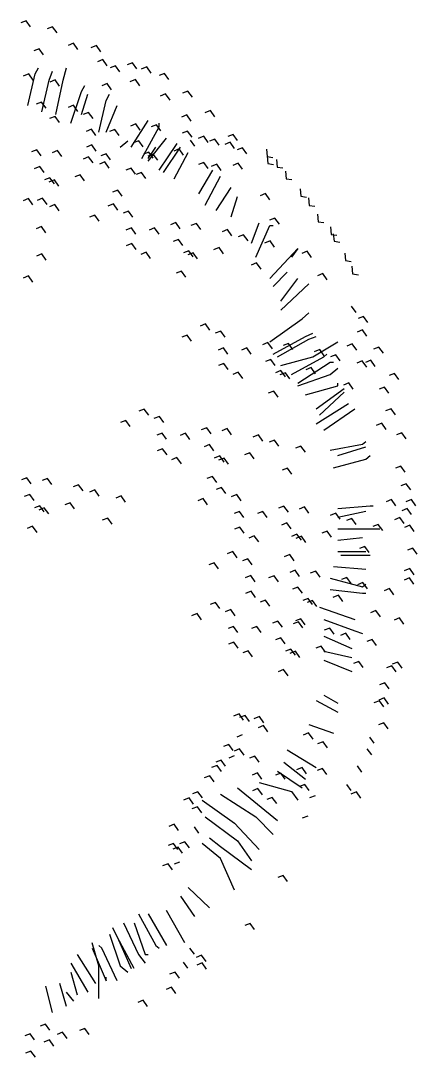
# Model space of a CAD drawing. Header units: millimetres. Extents: x 11966 to 133335, y 1756 to 88592.
# Drawn here: x 56442 to 58121, y 77409 to 81799 of the extents above; entities that cross this region are included whole.
import ezdxf

# ---------------------------------------------------------------- set-up
doc = ezdxf.new("R2010")
doc.units = ezdxf.units.MM

# ---------------------------------------------------------------- blocks, each defined once
blk = doc.blocks.new('A$C06EA5E69')
at = {"color": 64}
for p, q in [((2.9723, 4.4972), (2.9494, 4.4881)), ((2.9723, 4.4972), (2.9494, 4.4881)), ((2.991, 4.4712), (2.9723, 4.4972)), ((2.991, 4.4712), (2.9723, 4.4972)), ((3.0844, 4.4714), (3.0614, 4.4623)), ((3.0844, 4.4714), (3.0614, 4.4623)), ((3.103, 4.4455), (3.0844, 4.4714)), ((3.103, 4.4455), (3.0844, 4.4714)), ((3.0274, 4.3781), (3.0044, 4.369)), ((3.0274, 4.3781), (3.0044, 4.369)), ((3.046, 4.3522), (3.0274, 4.3781)), ((3.046, 4.3522), (3.0274, 4.3781)), ((2.983, 4.272), (2.96, 4.2628)), ((2.983, 4.272), (2.96, 4.2628)), ((3.0016, 4.246), (2.983, 4.272)), ((3.0016, 4.246), (2.983, 4.272)), ((2.9756, 2.5617), (2.9526, 2.5526)), ((2.9756, 2.5617), (2.9526, 2.5526)), ((2.9942, 2.5357), (2.9756, 2.5617)), ((2.9942, 2.5357), (2.9756, 2.5617)), ((3.0628, 2.5583), (3.0398, 2.5492)), ((3.0628, 2.5583), (3.0398, 2.5492)), ((3.0814, 2.5324), (3.0628, 2.5583)), ((3.0814, 2.5324), (3.0628, 2.5583)), ((3.1946, 2.5316), (3.1716, 2.5225)), ((3.1946, 2.5316), (3.1716, 2.5225)), ((3.2132, 2.5057), (3.1946, 2.5316)), ((3.2132, 2.5057), (3.1946, 2.5316)), ((3.2629, 2.5098), (3.2399, 2.5007)), ((3.2629, 2.5098), (3.2399, 2.5007)), ((3.2815, 2.4838), (3.2629, 2.5098)), ((3.2815, 2.4838), (3.2629, 2.5098)), ((2.9875, 2.4906), (2.9645, 2.4815)), ((2.9875, 2.4906), (2.9645, 2.4815)), ((3.0061, 2.4647), (2.9875, 2.4906)), ((3.0061, 2.4647), (2.9875, 2.4906)), ((3.3749, 2.4841), (3.3519, 2.475)), ((3.3749, 2.4841), (3.3519, 2.475)), ((3.3935, 2.4581), (3.3749, 2.4841)), ((3.3935, 2.4581), (3.3749, 2.4841)), ((3.0307, 2.4427), (3.0077, 2.4336)), ((3.0307, 2.4427), (3.0077, 2.4336)), ((3.0493, 2.4338), (3.0263, 2.4247)), ((3.0493, 2.4338), (3.0263, 2.4247)), ((3.0493, 2.4167), (3.0307, 2.4427)), ((3.0679, 2.4079), (3.0493, 2.4338)), ((3.1586, 2.4558), (3.1357, 2.4467)), ((3.1586, 2.4558), (3.1357, 2.4467)), ((3.1772, 2.4299), (3.1586, 2.4558)), ((3.1772, 2.4299), (3.1586, 2.4558)), ((3.3179, 2.3908), (3.2949, 2.3817)), ((3.3179, 2.3908), (3.2949, 2.3817)), ((3.3365, 2.3648), (3.3179, 2.3908)), ((3.3365, 2.3648), (3.3179, 2.3908)), ((2.9997, 2.3561), (2.9767, 2.347)), ((2.9997, 2.3561), (2.9767, 2.347)), ((3.0183, 2.3301), (2.9997, 2.3561)), ((3.0183, 2.3301), (2.9997, 2.3561)), ((3.4484, 0.7141), (3.5213, 0.5797)), ((3.4894, 0.7141), (3.5669, 0.5797)), ((3.3846, 0.6768), (3.4484, 0.5424)), ((3.4302, 0.6768), (3.4758, 0.5424)), ((3.3253, 0.6282), (3.3709, 0.4938)), ((3.3572, 0.617), (3.339, 0.6544)), ((3.3572, 0.617), (3.4165, 0.4826)), ((3.4302, 0.4826), (3.3572, 0.617)), ((3.2797, 0.4938), (3.2524, 0.5909)), ((3.2934, 0.5685), (3.2797, 0.5797)), ((3.5213, 0.5797), (3.535, 0.5685)), ((3.1885, 0.5424), (3.266, 0.4192)), ((3.2524, 0.5685), (3.3116, 0.4304)), ((3.3572, 0.4304), (3.2934, 0.5685)), ((3.4484, 0.5424), (3.4758, 0.505)), ((3.4758, 0.5424), (3.4894, 0.5424)), ((3.6847, 0.5427), (3.6661, 0.5686)), ((3.7154, 0.5389), (3.6924, 0.5298)), ((3.7154, 0.5389), (3.6924, 0.5298)), ((3.734, 0.513), (3.7154, 0.5389)), ((3.734, 0.513), (3.7154, 0.5389)), ((3.1612, 0.505), (3.2341, 0.3818)), ((3.2797, 0.3557), (3.2797, 0.4938)), ((3.3709, 0.4938), (3.4028, 0.4677)), ((3.6569, 0.4841), (3.6383, 0.5101)), ((3.6569, 0.4841), (3.6383, 0.5101)), ((3.7176, 0.5062), (3.6946, 0.4971)), ((3.7176, 0.5062), (3.6946, 0.4971)), ((3.7362, 0.4802), (3.7176, 0.5062)), ((3.7362, 0.4802), (3.7176, 0.5062)), ((3.1612, 0.4677), (3.1885, 0.3706)), ((3.3116, 0.4304), (3.3116, 0.4453)), ((3.603, 0.4677), (3.58, 0.4586)), ((3.603, 0.4677), (3.58, 0.4586)), ((3.6216, 0.4418), (3.603, 0.4677)), ((3.6216, 0.4418), (3.603, 0.4677)), ((3.0837, 0.296), (3.0563, 0.408)), ((3.143, 0.3221), (3.1156, 0.4192)), ((3.5876, 0.4033), (3.5646, 0.3941)), ((3.5876, 0.4033), (3.5646, 0.3941)), ((3.6062, 0.3773), (3.5876, 0.4033)), ((3.6062, 0.3773), (3.5876, 0.4033)), ((3.1749, 0.3445), (3.143, 0.3818)), ((3.4677, 0.3483), (3.4447, 0.3392)), ((3.4677, 0.3483), (3.4447, 0.3392)), ((3.4863, 0.3223), (3.4677, 0.3483)), ((3.4863, 0.3223), (3.4677, 0.3483)), ((3.0544, 0.2468), (3.0314, 0.2377)), ((3.0544, 0.2468), (3.0314, 0.2377)), ((3.073, 0.2208), (3.0544, 0.2468)), ((3.073, 0.2208), (3.0544, 0.2468)), ((3.2209, 0.229), (3.1979, 0.2199)), ((3.2209, 0.229), (3.1979, 0.2199)), ((3.2395, 0.203), (3.2209, 0.229)), ((3.2395, 0.203), (3.2209, 0.229)), ((2.9893, 0.2059), (2.9663, 0.1968)), ((2.9893, 0.2059), (2.9663, 0.1968)), ((3.0079, 0.18), (2.9893, 0.2059)), ((3.0708, 0.1799), (3.0478, 0.1708)), ((3.0708, 0.1799), (3.0478, 0.1708)), ((3.0894, 0.1539), (3.0708, 0.1799)), ((3.0894, 0.1539), (3.0708, 0.1799)), ((3.1268, 0.2124), (3.1038, 0.2033)), ((3.1454, 0.1865), (3.1268, 0.2124)), ((2.9925, 0.1326), (2.9696, 0.1235)), ((2.9925, 0.1326), (2.9696, 0.1235)), ((3.0112, 0.1066), (2.9925, 0.1326))]:
    blk.add_line(p, q, dxfattribs=at)
at = {"color": 68}
for p, q in [((3.1731, 4.4019), (3.1501, 4.3928)), ((3.1731, 4.4019), (3.1501, 4.3928)), ((3.1917, 4.3759), (3.1731, 4.4019)), ((3.1917, 4.3759), (3.1731, 4.4019)), ((3.2698, 4.3919), (3.2468, 4.3828)), ((3.2698, 4.3919), (3.2468, 4.3828)), ((3.2884, 4.3659), (3.2698, 4.3919)), ((3.2884, 4.3659), (3.2698, 4.3919)), ((3.2973, 4.3324), (3.2743, 4.3233)), ((3.2973, 4.3324), (3.2743, 4.3233)), ((3.3159, 4.3064), (3.2973, 4.3324)), ((3.3159, 4.3064), (3.2973, 4.3324)), ((3.3511, 4.3068), (3.3281, 4.2977)), ((3.3511, 4.3068), (3.3281, 4.2977)), ((3.3697, 4.2809), (3.3511, 4.3068)), ((3.3697, 4.2809), (3.3511, 4.3068)), ((3.4229, 4.3192), (3.3999, 4.3101)), ((3.4229, 4.3192), (3.3999, 4.3101)), ((3.4415, 4.2932), (3.4229, 4.3192)), ((2.9788, 4.1375), (3.0108, 4.2719)), ((3.0108, 4.2719), (3.0244, 4.298)), ((3.07, 4.2457), (3.0837, 4.2831)), ((3.1293, 4.2457), (3.143, 4.298)), ((3.4829, 4.3013), (3.4599, 4.2922)), ((3.4829, 4.3013), (3.4599, 4.2922)), ((3.5015, 4.2753), (3.4829, 4.3013)), ((3.5015, 4.2753), (3.4829, 4.3013)), ((3.5586, 4.2738), (3.5356, 4.2647)), ((3.5586, 4.2738), (3.5356, 4.2647)), ((3.5772, 4.2478), (3.5586, 4.2738)), ((3.5772, 4.2478), (3.5586, 4.2738)), ((3.0381, 4.1113), (3.07, 4.2457)), ((3.095, 4.2462), (3.072, 4.2371)), ((3.095, 4.2462), (3.072, 4.2371)), ((3.1136, 4.2203), (3.095, 4.2462)), ((3.1136, 4.2203), (3.095, 4.2462)), ((3.0974, 4.1001), (3.1293, 4.2457)), ((3.2068, 4.1972), (3.2205, 4.2233)), ((3.3151, 4.231), (3.2921, 4.2219)), ((3.3151, 4.231), (3.2921, 4.2219)), ((3.3337, 4.2051), (3.3151, 4.231)), ((3.4348, 4.2481), (3.4118, 4.239)), ((3.4348, 4.2481), (3.4118, 4.239)), ((3.4534, 4.2221), (3.4348, 4.2481)), ((3.4534, 4.2221), (3.4348, 4.2481)), ((3.1612, 4.0628), (3.2068, 4.1972)), ((3.2068, 4.1001), (3.2341, 4.186)), ((3.3116, 4.1599), (3.3253, 4.186)), ((3.5631, 4.1872), (3.5401, 4.1781)), ((3.5817, 4.1612), (3.5631, 4.1872)), ((3.6576, 4.1993), (3.6346, 4.1902)), ((3.6576, 4.1993), (3.6346, 4.1902)), ((3.6762, 4.1734), (3.6576, 4.1993)), ((3.038, 4.1529), (3.015, 4.1438)), ((3.038, 4.1529), (3.015, 4.1438)), ((3.0566, 4.127), (3.038, 4.1529)), ((3.0566, 4.127), (3.038, 4.1529)), ((3.1729, 4.139), (3.1499, 4.1299)), ((3.1729, 4.139), (3.1499, 4.1299)), ((3.1915, 4.113), (3.1729, 4.139)), ((3.1915, 4.113), (3.1729, 4.139)), ((3.2797, 4.0255), (3.3116, 4.1599)), ((3.3116, 4.0255), (3.3572, 4.1375)), ((3.0946, 4.0917), (3.0716, 4.0826)), ((3.0946, 4.0917), (3.0716, 4.0826)), ((3.1132, 4.0657), (3.0946, 4.0917)), ((3.1132, 4.0657), (3.0946, 4.0917)), ((3.237, 4.1086), (3.214, 4.0994)), ((3.237, 4.1086), (3.214, 4.0994)), ((3.2556, 4.0826), (3.237, 4.1086)), ((3.6527, 4.0982), (3.6297, 4.0891)), ((3.6527, 4.0982), (3.6297, 4.0891)), ((3.6713, 4.0723), (3.6527, 4.0982)), ((3.6713, 4.0723), (3.6527, 4.0982)), ((3.7526, 4.1163), (3.7296, 4.1072)), ((3.7712, 4.0903), (3.7526, 4.1163)), ((3.4371, 4.06), (3.4141, 4.0509)), ((3.4371, 4.06), (3.4141, 4.0509)), ((3.4165, 3.962), (3.4894, 4.074)), ((3.4557, 4.0341), (3.4371, 4.06)), ((3.4557, 4.0341), (3.4371, 4.06)), ((3.4621, 3.9135), (3.535, 4.0479)), ((3.5243, 4.0566), (3.5013, 4.0475)), ((3.5243, 4.0566), (3.5013, 4.0475)), ((3.5429, 4.0307), (3.5243, 4.0566)), ((3.5429, 4.0307), (3.5243, 4.0566)), ((3.535, 4.0479), (3.535, 4.0628)), ((3.2489, 4.0375), (3.2259, 4.0284)), ((3.2489, 4.0375), (3.2259, 4.0284)), ((3.2675, 4.0115), (3.2489, 4.0375)), ((3.2675, 4.0115), (3.2489, 4.0375)), ((3.3476, 4.0371), (3.3246, 4.028)), ((3.3476, 4.0371), (3.3246, 4.028)), ((3.3662, 4.0111), (3.3476, 4.0371)), ((3.3662, 4.0111), (3.3476, 4.0371)), ((3.4894, 3.9023), (3.5669, 3.9993)), ((3.6561, 4.0299), (3.6331, 4.0208)), ((3.6561, 4.0299), (3.6331, 4.0208)), ((3.6747, 4.004), (3.6561, 4.0299)), ((3.6747, 4.004), (3.6561, 4.0299)), ((3.7243, 4.0081), (3.7014, 3.999)), ((3.7243, 4.0081), (3.7014, 3.999)), ((3.743, 3.9821), (3.7243, 4.0081)), ((3.743, 3.9821), (3.7243, 4.0081)), ((3.7713, 3.9955), (3.7483, 3.9864)), ((3.7713, 3.9955), (3.7483, 3.9864)), ((3.7899, 3.9695), (3.7713, 3.9955)), ((3.8493, 4.0155), (3.8263, 4.0064)), ((3.8679, 3.9895), (3.8493, 4.0155)), ((3.2505, 3.9713), (3.2275, 3.9622)), ((3.2691, 3.9453), (3.2505, 3.9713)), ((3.2691, 3.9453), (3.2505, 3.9713)), ((3.3709, 3.962), (3.4028, 3.9881)), ((3.449, 3.9889), (3.426, 3.9798)), ((3.449, 3.9889), (3.426, 3.9798)), ((3.4676, 3.963), (3.449, 3.9889)), ((3.4676, 3.963), (3.449, 3.9889)), ((3.4894, 3.9135), (3.5213, 3.962)), ((3.535, 3.8649), (3.6125, 3.9769)), ((3.5533, 3.8537), (3.6262, 3.962)), ((3.6201, 3.9541), (3.5971, 3.945)), ((3.6201, 3.9541), (3.5971, 3.945)), ((3.6387, 3.9282), (3.6201, 3.9541)), ((3.6387, 3.9282), (3.6201, 3.9541)), ((3.6867, 3.9657), (3.6681, 3.9917)), ((3.6867, 3.9657), (3.6681, 3.9917)), ((3.8364, 3.9824), (3.8134, 3.9733)), ((3.8364, 3.9824), (3.8134, 3.9733)), ((3.855, 3.9564), (3.8364, 3.9824)), ((3.855, 3.9564), (3.8364, 3.9824)), ((3.8883, 3.9589), (3.8654, 3.9498)), ((3.8883, 3.9589), (3.8654, 3.9498)), ((3.9069, 3.933), (3.8883, 3.9589)), ((3.9069, 3.933), (3.8883, 3.9589)), ((3.9895, 3.9534), (3.9924, 3.9216)), ((3.9895, 3.9534), (3.9924, 3.9216)), ((3.3113, 3.9339), (3.2884, 3.9248)), ((3.3113, 3.9339), (3.2884, 3.9248)), ((3.3299, 3.908), (3.3113, 3.9339)), ((3.3299, 3.908), (3.3113, 3.9339)), ((3.4922, 3.941), (3.4692, 3.9319)), ((3.4922, 3.941), (3.4692, 3.9319)), ((3.5108, 3.9322), (3.4878, 3.923)), ((3.5108, 3.9322), (3.4878, 3.923)), ((3.5108, 3.915), (3.4922, 3.941)), ((3.5294, 3.9062), (3.5108, 3.9322)), ((3.5988, 3.8276), (3.6581, 3.9396)), ((3.9924, 3.9216), (4.0168, 3.9177)), ((3.9924, 3.9216), (4.0168, 3.9177)), ((3.9925, 3.9245), (3.9953, 3.8927)), ((4.0325, 3.9094), (4.0353, 3.8776)), ((4.0325, 3.9094), (4.0353, 3.8776)), ((3.4173, 3.8731), (3.3943, 3.864)), ((3.4173, 3.8731), (3.3943, 3.864)), ((3.4359, 3.8471), (3.4173, 3.8731)), ((3.4359, 3.8471), (3.4173, 3.8731)), ((3.7247, 3.8973), (3.7017, 3.8882)), ((3.7247, 3.8973), (3.7017, 3.8882)), ((3.7037, 3.7641), (3.763, 3.8649)), ((3.7433, 3.8713), (3.7247, 3.8973)), ((3.7433, 3.8713), (3.7247, 3.8973)), ((3.7794, 3.8891), (3.7564, 3.88)), ((3.7794, 3.8891), (3.7564, 3.88)), ((3.798, 3.8631), (3.7794, 3.8891)), ((3.798, 3.8631), (3.7794, 3.8891)), ((3.8701, 3.8937), (3.8471, 3.8846)), ((3.8887, 3.8678), (3.8701, 3.8937)), ((3.9953, 3.8927), (4.0198, 3.8889)), ((3.9953, 3.8927), (4.0198, 3.8889)), ((4.0353, 3.8776), (4.0598, 3.8737)), ((4.0353, 3.8776), (4.0598, 3.8737)), ((3.4612, 3.8544), (3.4382, 3.8453)), ((3.4612, 3.8544), (3.4382, 3.8453)), ((3.4798, 3.8284), (3.4612, 3.8544)), ((3.4798, 3.8284), (3.4612, 3.8544)), ((3.731, 3.7156), (3.7949, 3.8388)), ((4.0707, 3.8599), (4.0735, 3.8281)), ((4.0707, 3.8599), (4.0735, 3.8281)), ((4.0735, 3.8281), (4.0979, 3.8243)), ((4.0735, 3.8281), (4.0979, 3.8243)), ((3.7766, 3.6932), (3.8405, 3.7903)), ((4.1321, 3.7854), (4.1349, 3.7535)), ((4.1321, 3.7854), (4.1349, 3.7535)), ((3.8405, 3.6671), (3.8678, 3.7529)), ((3.9863, 3.7647), (3.9633, 3.7556)), ((3.9863, 3.7647), (3.9633, 3.7556)), ((4.0049, 3.7387), (3.9863, 3.7647)), ((4.1349, 3.7535), (4.1593, 3.7497)), ((4.1349, 3.7535), (4.1593, 3.7497)), ((4.168, 3.7467), (4.1709, 3.7149)), ((4.168, 3.7467), (4.1709, 3.7149)), ((4.1709, 3.7149), (4.1953, 3.7111)), ((4.1709, 3.7149), (4.1953, 3.7111)), ((4.026, 3.6614), (4.003, 3.6523)), ((4.026, 3.6614), (4.003, 3.6523)), ((4.0446, 3.6354), (4.026, 3.6614)), ((4.0446, 3.6354), (4.026, 3.6614)), ((4.2061, 3.6776), (4.2089, 3.6458)), ((4.2061, 3.6776), (4.2089, 3.6458)), ((4.2089, 3.6458), (4.2334, 3.6419)), ((4.2089, 3.6458), (4.2334, 3.6419)), ((3.5165, 3.6193), (3.4935, 3.6102)), ((3.5165, 3.6193), (3.4935, 3.6102)), ((3.5351, 3.5933), (3.5165, 3.6193)), ((3.5351, 3.5933), (3.5165, 3.6193)), ((3.606, 3.6422), (3.583, 3.6331)), ((3.606, 3.6422), (3.583, 3.6331)), ((3.6246, 3.6163), (3.606, 3.6422)), ((3.6246, 3.6163), (3.606, 3.6422)), ((3.6932, 3.6389), (3.6702, 3.6298)), ((3.6932, 3.6389), (3.6702, 3.6298)), ((3.7118, 3.6129), (3.6932, 3.6389)), ((3.7118, 3.6129), (3.6932, 3.6389)), ((3.825, 3.6122), (3.802, 3.6031)), ((3.825, 3.6122), (3.802, 3.6031)), ((3.8436, 3.5862), (3.825, 3.6122)), ((3.8436, 3.5862), (3.825, 3.6122)), ((3.9271, 3.5551), (3.959, 3.6409)), ((3.9453, 3.4953), (4.0046, 3.6297)), ((4.0046, 3.6297), (4.0182, 3.6297)), ((4.261, 3.6238), (4.2639, 3.592)), ((4.261, 3.6238), (4.2639, 3.592)), ((3.6179, 3.5712), (3.5949, 3.562)), ((3.6179, 3.5712), (3.5949, 3.562)), ((3.6365, 3.5452), (3.6179, 3.5712)), ((3.6365, 3.5452), (3.6179, 3.5712)), ((3.8933, 3.5903), (3.8703, 3.5812)), ((3.8933, 3.5903), (3.8703, 3.5812)), ((3.9119, 3.5644), (3.8933, 3.5903)), ((3.9119, 3.5644), (3.8933, 3.5903)), ((4.0053, 3.5646), (3.9823, 3.5555)), ((4.0053, 3.5646), (3.9823, 3.5555)), ((4.0239, 3.5386), (4.0053, 3.5646)), ((4.0239, 3.5386), (4.0053, 3.5646)), ((4.2639, 3.592), (4.2883, 3.5882)), ((4.2639, 3.592), (4.2883, 3.5882)), ((4.2731, 3.5947), (4.276, 3.5629)), ((4.2731, 3.5947), (4.276, 3.5629)), ((4.276, 3.5629), (4.3004, 3.5591)), ((4.276, 3.5629), (4.3004, 3.5591)), ((3.4802, 3.5162), (3.4573, 3.5071)), ((3.4802, 3.5162), (3.4573, 3.5071)), ((3.4989, 3.4902), (3.4802, 3.5162)), ((3.4989, 3.4902), (3.4802, 3.5162)), ((3.6611, 3.5232), (3.6381, 3.5141)), ((3.6611, 3.5232), (3.6381, 3.5141)), ((3.6797, 3.5144), (3.6567, 3.5053)), ((3.6797, 3.5144), (3.6567, 3.5053)), ((3.6797, 3.4973), (3.6611, 3.5232)), ((3.6983, 3.4884), (3.6797, 3.5144)), ((3.789, 3.5364), (3.7661, 3.5273)), ((3.789, 3.5364), (3.7661, 3.5273)), ((3.8076, 3.5104), (3.789, 3.5364)), ((3.8076, 3.5104), (3.789, 3.5364)), ((4.0046, 3.4057), (4.1231, 3.5327)), ((4.1231, 3.5327), (4.0957, 3.4953)), ((4.1621, 3.5208), (4.1391, 3.5117)), ((4.1807, 3.4948), (4.1621, 3.5208)), ((4.1807, 3.4948), (4.1621, 3.5208)), ((4.3214, 3.5127), (4.3243, 3.4809)), ((4.3214, 3.5127), (4.3243, 3.4809)), ((3.9483, 3.4713), (3.9253, 3.4622)), ((3.9483, 3.4713), (3.9253, 3.4622)), ((3.9669, 3.4453), (3.9483, 3.4713)), ((3.9669, 3.4453), (3.9483, 3.4713)), ((4.3243, 3.4809), (4.3487, 3.4771)), ((4.3243, 3.4809), (4.3487, 3.4771)), ((3.6301, 3.4366), (3.6071, 3.4275)), ((3.6301, 3.4366), (3.6071, 3.4275)), ((3.6487, 3.4106), (3.6301, 3.4366)), ((3.6487, 3.4106), (3.6301, 3.4366)), ((4.0182, 3.3721), (4.0775, 3.4319)), ((4.2286, 3.4259), (4.2057, 3.4168)), ((4.2286, 3.4259), (4.2057, 3.4168)), ((4.2473, 3.3999), (4.2286, 3.4259)), ((4.3517, 3.457), (4.3546, 3.4252)), ((4.3517, 3.457), (4.3546, 3.4252)), ((4.3546, 3.4252), (4.379, 3.4214)), ((4.3546, 3.4252), (4.379, 3.4214)), ((4.0502, 3.3087), (4.1231, 3.4057)), ((4.0502, 3.2714), (4.1687, 3.3833)), ((4.1413, 3.234), (4.1687, 3.2602)), ((4.3693, 3.2618), (4.3507, 3.2877)), ((4.3693, 3.2618), (4.3507, 3.2877)), ((3.7321, 3.213), (3.7092, 3.2039)), ((3.7321, 3.213), (3.7092, 3.2039)), ((3.7508, 3.187), (3.7321, 3.213)), ((3.7508, 3.187), (3.7321, 3.213)), ((4.0046, 3.137), (4.1413, 3.234)), ((4.4013, 3.2447), (4.3783, 3.2356)), ((4.4199, 3.2187), (4.4013, 3.2447)), ((3.6539, 3.1657), (3.6309, 3.1566)), ((3.6539, 3.1657), (3.6309, 3.1566)), ((3.6725, 3.1397), (3.6539, 3.1657)), ((3.6725, 3.1397), (3.6539, 3.1657)), ((3.7963, 3.1826), (3.7733, 3.1735)), ((3.7963, 3.1826), (3.7733, 3.1735)), ((3.8149, 3.1566), (3.7963, 3.1826)), ((4.155, 3.1594), (4.1869, 3.1743)), ((4.397, 3.1876), (4.374, 3.1785)), ((4.397, 3.1876), (4.374, 3.1785)), ((4.4156, 3.1617), (4.397, 3.1876)), ((4.4156, 3.1617), (4.397, 3.1876)), ((3.9964, 3.134), (3.9734, 3.1249)), ((3.9964, 3.134), (3.9734, 3.1249)), ((4.015, 3.1081), (3.9964, 3.134)), ((4.015, 3.1081), (3.9964, 3.134)), ((4.0182, 3.0847), (4.155, 3.1594)), ((4.0365, 3.0735), (4.1687, 3.1482)), ((4.0835, 3.1306), (4.0606, 3.1215)), ((4.0835, 3.1306), (4.0606, 3.1215)), ((4.1021, 3.1047), (4.0835, 3.1306)), ((4.1021, 3.1047), (4.0835, 3.1306)), ((4.1687, 3.1482), (4.2006, 3.1594)), ((4.1869, 3.0735), (4.2918, 3.137)), ((4.3535, 3.1281), (4.3305, 3.1189)), ((4.3535, 3.1281), (4.3305, 3.1189)), ((4.3721, 3.1021), (4.3535, 3.1281)), ((3.8082, 3.1115), (3.7852, 3.1024)), ((3.8082, 3.1115), (3.7852, 3.1024)), ((3.8268, 3.0855), (3.8082, 3.1115)), ((3.8268, 3.0855), (3.8082, 3.1115)), ((3.9069, 3.1111), (3.8839, 3.102)), ((3.9069, 3.1111), (3.8839, 3.102)), ((3.9255, 3.0851), (3.9069, 3.1111)), ((3.9255, 3.0851), (3.9069, 3.1111)), ((4.0502, 3.0362), (4.1869, 3.0735)), ((4.0957, 2.9988), (4.2325, 3.0735)), ((4.2154, 3.1039), (4.1924, 3.0948)), ((4.2154, 3.1039), (4.1924, 3.0948)), ((4.234, 3.078), (4.2154, 3.1039)), ((4.234, 3.078), (4.2154, 3.1039)), ((4.2325, 3.0735), (4.2462, 3.0847)), ((4.2836, 3.0821), (4.2606, 3.073)), ((4.2836, 3.0821), (4.2606, 3.073)), ((4.3022, 3.0561), (4.2836, 3.0821)), ((4.3022, 3.0561), (4.2836, 3.0821)), ((4.4663, 3.1146), (4.4433, 3.1055)), ((4.4663, 3.1146), (4.4433, 3.1055)), ((4.4849, 3.0887), (4.4663, 3.1146)), ((4.4849, 3.0887), (4.4663, 3.1146)), ((3.8097, 3.0453), (3.7868, 3.0362)), ((3.8284, 3.0193), (3.8097, 3.0453)), ((3.8284, 3.0193), (3.8097, 3.0453)), ((4.0083, 3.0629), (3.9853, 3.0538)), ((4.0083, 3.0629), (3.9853, 3.0538)), ((4.0269, 3.037), (4.0083, 3.0629)), ((4.0269, 3.037), (4.0083, 3.0629)), ((4.1231, 2.9615), (4.2599, 3.0511)), ((4.2599, 3.0511), (4.2735, 3.0511)), ((4.3957, 3.0564), (4.3727, 3.0473)), ((4.3957, 3.0564), (4.3727, 3.0473)), ((4.4143, 3.0304), (4.3957, 3.0564)), ((4.4143, 3.0304), (4.3957, 3.0564)), ((4.4323, 3.059), (4.4093, 3.0499)), ((4.4323, 3.059), (4.4093, 3.0499)), ((4.4509, 3.033), (4.4323, 3.059)), ((4.4509, 3.033), (4.4323, 3.059)), ((3.8706, 3.0079), (3.8476, 2.9988)), ((3.8706, 3.0079), (3.8476, 2.9988)), ((3.8892, 2.982), (3.8706, 3.0079)), ((3.8892, 2.982), (3.8706, 3.0079)), ((4.0515, 3.015), (4.0285, 3.0059)), ((4.0515, 3.015), (4.0285, 3.0059)), ((4.0701, 3.0062), (4.0471, 2.997)), ((4.0701, 3.0062), (4.0471, 2.997)), ((4.0701, 2.989), (4.0515, 3.015)), ((4.0887, 2.9802), (4.0701, 3.0062)), ((4.1231, 2.9503), (4.2599, 2.9988)), ((4.1794, 3.0281), (4.1564, 3.019)), ((4.1794, 3.0281), (4.1564, 3.019)), ((4.198, 3.0022), (4.1794, 3.0281)), ((4.198, 3.0022), (4.1794, 3.0281)), ((4.2599, 2.9988), (4.2918, 3.025)), ((4.5325, 3.003), (4.5095, 2.9939)), ((4.5325, 3.003), (4.5095, 2.9939)), ((4.5511, 2.977), (4.5325, 3.003)), ((4.5511, 2.977), (4.5325, 3.003)), ((4.155, 2.913), (4.2918, 2.9503)), ((4.2918, 2.9503), (4.2918, 2.9615)), ((4.3387, 2.9631), (4.3157, 2.954)), ((4.3387, 2.9631), (4.3157, 2.954)), ((4.3573, 2.9371), (4.3387, 2.9631)), ((4.3573, 2.9371), (4.3387, 2.9631)), ((4.4898, 2.9451), (4.4669, 2.936)), ((4.4898, 2.9451), (4.4669, 2.936)), ((4.5084, 2.9192), (4.4898, 2.9451)), ((4.5084, 2.9192), (4.4898, 2.9451)), ((4.0205, 2.9284), (3.9975, 2.9193)), ((4.0205, 2.9284), (3.9975, 2.9193)), ((4.0391, 2.9024), (4.0205, 2.9284)), ((4.0391, 2.9024), (4.0205, 2.9284)), ((4.2006, 2.8532), (4.3191, 2.9391)), ((4.2143, 2.8271), (4.3191, 2.9242)), ((4.2006, 2.7898), (4.3374, 2.8756)), ((4.5175, 2.8539), (4.4945, 2.8448)), ((4.5175, 2.8539), (4.4945, 2.8448)), ((4.5361, 2.8279), (4.5175, 2.8539)), ((4.5361, 2.8279), (4.5175, 2.8539)), ((4.2325, 2.7636), (4.3647, 2.8532)), ((4.4782, 2.7923), (4.4552, 2.7832)), ((4.4782, 2.7923), (4.4552, 2.7832)), ((4.4968, 2.7664), (4.4782, 2.7923)), ((4.4968, 2.7664), (4.4782, 2.7923)), ((4.563, 2.7521), (4.54, 2.743)), ((4.563, 2.7521), (4.54, 2.743)), ((4.5816, 2.7261), (4.563, 2.7521)), ((4.5816, 2.7261), (4.563, 2.7521)), ((4.2599, 2.6778), (4.3966, 2.7039)), ((4.2918, 2.6554), (4.4103, 2.6927)), ((4.3966, 2.7039), (4.4103, 2.7151)), ((4.2735, 2.6031), (4.4103, 2.6404)), ((4.4103, 2.6404), (4.4285, 2.6554)), ((4.5591, 2.6104), (4.5362, 2.6013)), ((4.5591, 2.6104), (4.5362, 2.6013)), ((4.5778, 2.5844), (4.5591, 2.6104)), ((4.5778, 2.5844), (4.5591, 2.6104)), ((4.5822, 2.5361), (4.5592, 2.527)), ((4.6008, 2.5101), (4.5822, 2.5361)), ((4.5198, 2.4686), (4.4968, 2.4595)), ((4.5198, 2.4686), (4.4968, 2.4595)), ((4.5384, 2.4427), (4.5198, 2.4686)), ((4.5384, 2.4427), (4.5198, 2.4686)), ((4.6036, 2.4689), (4.5806, 2.4598)), ((4.6036, 2.4689), (4.5806, 2.4598)), ((4.6222, 2.443), (4.6036, 2.4689)), ((4.6222, 2.443), (4.6036, 2.4689)), ((4.2918, 2.4314), (4.4285, 2.4426)), ((4.2918, 2.394), (4.4103, 2.4202)), ((4.4285, 2.4426), (4.4422, 2.4426)), ((4.5856, 2.431), (4.5626, 2.4219)), ((4.5856, 2.431), (4.5626, 2.4219)), ((4.6042, 2.4051), (4.5856, 2.431)), ((4.6042, 2.4051), (4.5856, 2.431)), ((4.2832, 2.4112), (4.2602, 2.4021)), ((4.2832, 2.4112), (4.2602, 2.4021)), ((4.3018, 2.3853), (4.2832, 2.4112)), ((4.3018, 2.3853), (4.2832, 2.4112)), ((4.3514, 2.3894), (4.3284, 2.3803)), ((4.3514, 2.3894), (4.3284, 2.3803)), ((4.37, 2.3634), (4.3514, 2.3894)), ((4.37, 2.3634), (4.3514, 2.3894)), ((4.5548, 2.3929), (4.5318, 2.3838)), ((4.5548, 2.3929), (4.5318, 2.3838)), ((4.5734, 2.3669), (4.5548, 2.3929)), ((4.5734, 2.3669), (4.5548, 2.3929)), ((4.2472, 2.3354), (4.2242, 2.3263)), ((4.2472, 2.3354), (4.2242, 2.3263)), ((4.2658, 2.3095), (4.2472, 2.3354)), ((4.2658, 2.3095), (4.2472, 2.3354)), ((4.2918, 2.3455), (4.4696, 2.3455)), ((4.4635, 2.3637), (4.4405, 2.3546)), ((4.4635, 2.3637), (4.4405, 2.3546)), ((4.4821, 2.3377), (4.4635, 2.3637)), ((4.4821, 2.3377), (4.4635, 2.3637)), ((4.5975, 2.36), (4.5745, 2.3509)), ((4.5975, 2.36), (4.5745, 2.3509)), ((4.6161, 2.334), (4.5975, 2.36)), ((4.6161, 2.334), (4.5975, 2.36)), ((4.2918, 2.297), (4.3966, 2.3082)), ((4.2918, 2.2485), (4.4103, 2.2485)), ((4.4065, 2.2704), (4.3835, 2.2613)), ((4.4065, 2.2704), (4.3835, 2.2613)), ((4.4251, 2.2444), (4.4065, 2.2704)), ((4.4251, 2.2444), (4.4065, 2.2704)), ((4.6099, 2.2633), (4.5869, 2.2542)), ((4.6099, 2.2633), (4.5869, 2.2542)), ((4.6285, 2.2373), (4.6099, 2.2633)), ((4.6285, 2.2373), (4.6099, 2.2633)), ((4.3054, 2.2335), (4.4285, 2.2335)), ((4.13, 2.1434), (4.1114, 2.1694)), ((4.13, 2.1434), (4.1114, 2.1694)), ((4.1985, 2.166), (4.1755, 2.1569)), ((4.1985, 2.166), (4.1755, 2.1569)), ((4.2171, 2.1401), (4.1985, 2.166)), ((4.2171, 2.1401), (4.1985, 2.166)), ((4.2735, 2.185), (4.4103, 2.1738)), ((4.5967, 2.1767), (4.5737, 2.1676)), ((4.5967, 2.1767), (4.5737, 2.1676)), ((4.6153, 2.1507), (4.5967, 2.1767)), ((4.6153, 2.1507), (4.5967, 2.1767)), ((4.2599, 2.1365), (4.3966, 2.0991)), ((4.3304, 2.1393), (4.3074, 2.1302)), ((4.3304, 2.1393), (4.3074, 2.1302)), ((4.349, 2.1134), (4.3304, 2.1393)), ((4.349, 2.1134), (4.3304, 2.1393)), ((4.3986, 2.1175), (4.3756, 2.1084)), ((4.3986, 2.1175), (4.3756, 2.1084)), ((4.3966, 2.0991), (4.4103, 2.1103)), ((4.4172, 2.0915), (4.3986, 2.1175)), ((4.4172, 2.0915), (4.3986, 2.1175)), ((4.5956, 2.1371), (4.5727, 2.128)), ((4.5956, 2.1371), (4.5727, 2.128)), ((4.6143, 2.1111), (4.5956, 2.1371)), ((4.6143, 2.1111), (4.5956, 2.1371)), ((4.1233, 2.0983), (4.1003, 2.0892)), ((4.1233, 2.0983), (4.1003, 2.0892)), ((4.1419, 2.0723), (4.1233, 2.0983)), ((4.1419, 2.0723), (4.1233, 2.0983)), ((4.2599, 2.0879), (4.3966, 2.073)), ((4.3966, 2.073), (4.4103, 2.073)), ((4.5106, 2.0917), (4.4877, 2.0826)), ((4.5106, 2.0917), (4.4877, 2.0826)), ((4.5293, 2.0658), (4.5106, 2.0917)), ((4.5293, 2.0658), (4.5106, 2.0917)), ((4.1664, 2.0504), (4.1435, 2.0413)), ((4.1664, 2.0504), (4.1435, 2.0413)), ((4.1851, 2.0415), (4.1621, 2.0324)), ((4.1851, 2.0415), (4.1621, 2.0324)), ((4.185, 2.0244), (4.1664, 2.0504)), ((4.2037, 2.0156), (4.1851, 2.0415)), ((4.2944, 2.0635), (4.2714, 2.0544)), ((4.2944, 2.0635), (4.2714, 2.0544)), ((4.313, 2.0375), (4.2944, 2.0635)), ((4.313, 2.0375), (4.2944, 2.0635)), ((4.2143, 2.0133), (4.3647, 1.961)), ((4.4537, 1.9985), (4.4307, 1.9894)), ((4.4537, 1.9985), (4.4307, 1.9894)), ((4.4723, 1.9725), (4.4537, 1.9985)), ((4.4723, 1.9725), (4.4537, 1.9985)), ((4.0387, 1.9544), (4.0157, 1.9453)), ((4.0387, 1.9544), (4.0157, 1.9453)), ((4.0573, 1.9284), (4.0387, 1.9544)), ((4.0573, 1.9284), (4.0387, 1.9544)), ((4.1258, 1.951), (4.1028, 1.9419)), ((4.1258, 1.951), (4.1028, 1.9419)), ((4.1355, 1.9637), (4.1125, 1.9546)), ((4.1355, 1.9637), (4.1125, 1.9546)), ((4.1444, 1.925), (4.1258, 1.951)), ((4.1444, 1.925), (4.1258, 1.951)), ((4.1541, 1.9378), (4.1355, 1.9637)), ((4.1541, 1.9378), (4.1355, 1.9637)), ((4.2325, 1.961), (4.3647, 1.9125)), ((4.5531, 1.9673), (4.5301, 1.9582)), ((4.5531, 1.9673), (4.5301, 1.9582)), ((4.5717, 1.9413), (4.5531, 1.9673)), ((4.5717, 1.9413), (4.5531, 1.9673)), ((4.2577, 1.9243), (4.2347, 1.9152)), ((4.2577, 1.9243), (4.2347, 1.9152)), ((4.2763, 1.8983), (4.2577, 1.9243)), ((4.2763, 1.8983), (4.2577, 1.9243)), ((4.3259, 1.9025), (4.3029, 1.8933)), ((4.3259, 1.9025), (4.3029, 1.8933)), ((4.3445, 1.8765), (4.3259, 1.9025)), ((4.3445, 1.8765), (4.3259, 1.9025)), ((4.3647, 1.9125), (4.3966, 1.9013)), ((4.0506, 1.8833), (4.0276, 1.8742)), ((4.0506, 1.8833), (4.0276, 1.8742)), ((4.0692, 1.8573), (4.0506, 1.8833)), ((4.0692, 1.8573), (4.0506, 1.8833)), ((4.2217, 1.8485), (4.1987, 1.8394)), ((4.2217, 1.8485), (4.1987, 1.8394)), ((4.2403, 1.8225), (4.2217, 1.8485)), ((4.2403, 1.8225), (4.2217, 1.8485)), ((4.4379, 1.8767), (4.415, 1.8676)), ((4.4379, 1.8767), (4.415, 1.8676)), ((4.4566, 1.8508), (4.4379, 1.8767)), ((4.4566, 1.8508), (4.4379, 1.8767)), ((4.0937, 1.8353), (4.0708, 1.8262)), ((4.0937, 1.8353), (4.0708, 1.8262)), ((4.1124, 1.8265), (4.0894, 1.8174)), ((4.1124, 1.8265), (4.0894, 1.8174)), ((4.1124, 1.8094), (4.0937, 1.8353)), ((4.131, 1.8005), (4.1124, 1.8265)), ((4.381, 1.7834), (4.358, 1.7743)), ((4.381, 1.7834), (4.358, 1.7743)), ((4.3996, 1.7575), (4.381, 1.7834)), ((4.3996, 1.7575), (4.381, 1.7834)), ((4.5206, 1.7653), (4.4976, 1.7562)), ((4.5206, 1.7653), (4.4976, 1.7562)), ((4.5392, 1.7393), (4.5206, 1.7653)), ((4.5392, 1.7393), (4.5206, 1.7653)), ((4.5457, 1.7808), (4.5227, 1.7717)), ((4.5457, 1.7808), (4.5227, 1.7717)), ((4.5643, 1.7548), (4.5457, 1.7808)), ((4.5643, 1.7548), (4.5457, 1.7808)), ((4.0628, 1.7487), (4.0398, 1.7396)), ((4.0628, 1.7487), (4.0398, 1.7396)), ((4.0814, 1.7227), (4.0628, 1.7487)), ((4.0814, 1.7227), (4.0628, 1.7487)), ((4.4912, 1.6927), (4.4682, 1.6836)), ((4.4912, 1.6927), (4.4682, 1.6836)), ((4.5098, 1.6667), (4.4912, 1.6927)), ((4.4886, 1.6285), (4.4656, 1.6194)), ((4.4886, 1.6285), (4.4656, 1.6194)), ((4.5072, 1.6025), (4.4886, 1.6285)), ((4.5072, 1.6025), (4.4886, 1.6285)), ((4.468, 1.6171), (4.445, 1.608)), ((4.4866, 1.5912), (4.468, 1.6171)), ((4.487, 1.5237), (4.4641, 1.5145)), ((4.487, 1.5237), (4.4641, 1.5145)), ((4.5057, 1.4977), (4.487, 1.5237)), ((4.5057, 1.4977), (4.487, 1.5237)), ((4.1686, 1.4805), (4.1456, 1.4714)), ((4.1872, 1.4545), (4.1686, 1.4805)), ((4.1872, 1.4545), (4.1686, 1.4805)), ((4.4465, 1.4371), (4.4279, 1.4631)), ((4.2295, 1.4432), (4.2065, 1.434)), ((4.2295, 1.4432), (4.2065, 1.434)), ((4.2481, 1.4172), (4.2295, 1.4432)), ((4.2481, 1.4172), (4.2295, 1.4432)), ((4.4356, 1.3874), (4.417, 1.4134)), ((4.4356, 1.3874), (4.417, 1.4134)), ((4.1406, 1.3335), (4.1176, 1.3244)), ((4.1406, 1.3335), (4.1176, 1.3244)), ((4.1592, 1.3076), (4.1406, 1.3335)), ((4.1592, 1.3076), (4.1406, 1.3335)), ((4.2277, 1.3302), (4.2047, 1.3211)), ((4.2277, 1.3302), (4.2047, 1.3211)), ((4.2463, 1.3042), (4.2277, 1.3302)), ((4.2463, 1.3042), (4.2277, 1.3302)), ((4.3934, 1.3146), (4.3748, 1.3405)), ((4.3934, 1.3146), (4.3748, 1.3405)), ((4.0511, 1.3106), (4.0281, 1.3015)), ((4.0511, 1.3106), (4.0281, 1.3015)), ((4.0697, 1.2846), (4.0511, 1.3106)), ((4.0697, 1.2846), (4.0511, 1.3106)), ((3.9725, 1.2188), (3.9539, 1.2448)), ((3.9725, 1.2188), (3.9539, 1.2448)), ((4.1525, 1.2624), (4.1295, 1.2533)), ((4.1525, 1.2624), (4.1295, 1.2533)), ((4.1711, 1.2365), (4.1525, 1.2624)), ((4.1711, 1.2365), (4.1525, 1.2624)), ((4.3487, 1.2365), (4.3301, 1.2625)), ((4.3487, 1.2365), (4.3301, 1.2625)), ((4.3707, 1.2305), (4.3478, 1.2214)), ((4.3707, 1.2305), (4.3478, 1.2214)), ((4.3894, 1.2046), (4.3707, 1.2305)), ((4.3894, 1.2046), (4.3707, 1.2305)), ((4.0148, 1.2075), (3.9918, 1.1984)), ((4.0148, 1.2075), (3.9918, 1.1984)), ((4.0334, 1.1815), (4.0148, 1.2075)), ((4.0334, 1.1815), (4.0148, 1.2075)), ((4.1957, 1.2145), (4.1727, 1.2054)), ((4.1957, 1.2145), (4.1727, 1.2054)), ((4.1647, 1.1279), (4.1417, 1.1188)), ((4.1647, 1.1279), (4.1417, 1.1188)), ((4.061, 0.8772), (4.0381, 0.8681)), ((4.061, 0.8772), (4.0381, 0.8681)), ((4.0797, 0.8513), (4.061, 0.8772)), ((4.0797, 0.8513), (4.061, 0.8772)), ((3.9212, 0.6734), (3.8982, 0.6643)), ((3.9212, 0.6734), (3.8982, 0.6643)), ((3.9398, 0.6475), (3.9212, 0.6734)), ((3.9398, 0.6475), (3.9212, 0.6734))]:
    blk.add_line(p, q, dxfattribs=at)
at = {"color": 66}
for p, q in [((3.018, 3.9507), (2.995, 3.9416)), ((3.018, 3.9507), (2.995, 3.9416)), ((3.0366, 3.9247), (3.018, 3.9507)), ((3.0366, 3.9247), (3.018, 3.9507)), ((3.1051, 3.9473), (3.0822, 3.9382)), ((3.1051, 3.9473), (3.0822, 3.9382)), ((3.1238, 3.9214), (3.1051, 3.9473)), ((3.1238, 3.9214), (3.1051, 3.9473)), ((3.237, 3.9206), (3.214, 3.9115)), ((3.237, 3.9206), (3.214, 3.9115)), ((3.2556, 3.8947), (3.237, 3.9206)), ((3.2556, 3.8947), (3.237, 3.9206)), ((3.0299, 3.8796), (3.0069, 3.8705)), ((3.0299, 3.8796), (3.0069, 3.8705)), ((3.0485, 3.8537), (3.0299, 3.8796)), ((3.0485, 3.8537), (3.0299, 3.8796)), ((3.3052, 3.8988), (3.2823, 3.8897)), ((3.3052, 3.8988), (3.2823, 3.8897)), ((3.3239, 3.8728), (3.3052, 3.8988)), ((3.3239, 3.8728), (3.3052, 3.8988)), ((3.0731, 3.8317), (3.0501, 3.8226)), ((3.0731, 3.8317), (3.0501, 3.8226)), ((3.0917, 3.8228), (3.0687, 3.8137)), ((3.0917, 3.8228), (3.0687, 3.8137)), ((3.0917, 3.8057), (3.0731, 3.8317)), ((3.1103, 3.7969), (3.0917, 3.8228)), ((3.201, 3.8448), (3.178, 3.8357)), ((3.201, 3.8448), (3.178, 3.8357)), ((3.2196, 3.8189), (3.201, 3.8448)), ((3.2196, 3.8189), (3.201, 3.8448)), ((3.3603, 3.7798), (3.3373, 3.7707)), ((3.3603, 3.7798), (3.3373, 3.7707)), ((3.3789, 3.7538), (3.3603, 3.7798)), ((3.3789, 3.7538), (3.3603, 3.7798)), ((2.982, 3.744), (2.9591, 3.7349)), ((2.982, 3.744), (2.9591, 3.7349)), ((3.0007, 3.718), (2.982, 3.744)), ((3.0007, 3.718), (2.982, 3.744)), ((3.0421, 3.7451), (3.0191, 3.736)), ((3.0421, 3.7451), (3.0191, 3.736)), ((3.0607, 3.7191), (3.0421, 3.7451)), ((3.0607, 3.7191), (3.0421, 3.7451)), ((3.0941, 3.7182), (3.0711, 3.7091)), ((3.0941, 3.7182), (3.0711, 3.7091)), ((3.1127, 3.6923), (3.0941, 3.7182)), ((3.1127, 3.6923), (3.0941, 3.7182)), ((3.3418, 3.7212), (3.3188, 3.7121)), ((3.3418, 3.7212), (3.3188, 3.7121)), ((3.3604, 3.6953), (3.3418, 3.7212)), ((3.3604, 3.6953), (3.3418, 3.7212)), ((3.4059, 3.6908), (3.3829, 3.6817)), ((3.4059, 3.6908), (3.3829, 3.6817)), ((3.4245, 3.6648), (3.4059, 3.6908)), ((3.2635, 3.6739), (3.2405, 3.6648)), ((3.2635, 3.6739), (3.2405, 3.6648)), ((3.2821, 3.648), (3.2635, 3.6739)), ((3.2821, 3.648), (3.2635, 3.6739)), ((3.0371, 3.6249), (3.0141, 3.6158)), ((3.0371, 3.6249), (3.0141, 3.6158)), ((3.0557, 3.599), (3.0371, 3.6249)), ((3.0557, 3.599), (3.0371, 3.6249)), ((3.4178, 3.6197), (3.3948, 3.6106)), ((3.4178, 3.6197), (3.3948, 3.6106)), ((3.4364, 3.5937), (3.4178, 3.6197)), ((3.4364, 3.5937), (3.4178, 3.6197)), ((3.4194, 3.5535), (3.3964, 3.5444)), ((3.438, 3.5275), (3.4194, 3.5535)), ((3.438, 3.5275), (3.4194, 3.5535)), ((3.0391, 3.5095), (3.0161, 3.5004)), ((3.0391, 3.5095), (3.0161, 3.5004)), ((3.0577, 3.4835), (3.0391, 3.5095)), ((3.0577, 3.4835), (3.0391, 3.5095)), ((2.9821, 3.4162), (2.9591, 3.4071)), ((2.9821, 3.4162), (2.9591, 3.4071)), ((3.0007, 3.3902), (2.9821, 3.4162)), ((3.0007, 3.3902), (2.9821, 3.4162)), ((3.4726, 2.8518), (3.4496, 2.8427)), ((3.4726, 2.8518), (3.4496, 2.8427)), ((3.4912, 2.8259), (3.4726, 2.8518)), ((3.4912, 2.8259), (3.4726, 2.8518)), ((3.5367, 2.8214), (3.5137, 2.8123)), ((3.5367, 2.8214), (3.5137, 2.8123)), ((3.5553, 2.7954), (3.5367, 2.8214)), ((3.3943, 2.8045), (3.3713, 2.7954)), ((3.3943, 2.8045), (3.3713, 2.7954)), ((3.4129, 2.7786), (3.3943, 2.8045)), ((3.4129, 2.7786), (3.3943, 2.8045)), ((3.7368, 2.7728), (3.7138, 2.7637)), ((3.7368, 2.7728), (3.7138, 2.7637)), ((3.7554, 2.7469), (3.7368, 2.7728)), ((3.7554, 2.7469), (3.7368, 2.7728)), ((3.824, 2.7695), (3.801, 2.7604)), ((3.824, 2.7695), (3.801, 2.7604)), ((3.8426, 2.7435), (3.824, 2.7695)), ((3.8426, 2.7435), (3.824, 2.7695)), ((3.5486, 2.7503), (3.5256, 2.7412)), ((3.5486, 2.7503), (3.5256, 2.7412)), ((3.5672, 2.7243), (3.5486, 2.7503)), ((3.5672, 2.7243), (3.5486, 2.7503)), ((3.6473, 2.7499), (3.6243, 2.7408)), ((3.6473, 2.7499), (3.6243, 2.7408)), ((3.6659, 2.7239), (3.6473, 2.7499)), ((3.6659, 2.7239), (3.6473, 2.7499)), ((3.9558, 2.7428), (3.9328, 2.7337)), ((3.9558, 2.7428), (3.9328, 2.7337)), ((3.9744, 2.7168), (3.9558, 2.7428)), ((3.9744, 2.7168), (3.9558, 2.7428)), ((3.5502, 2.6841), (3.5272, 2.675)), ((3.5688, 2.6581), (3.5502, 2.6841)), ((3.5688, 2.6581), (3.5502, 2.6841)), ((3.7487, 2.7018), (3.7257, 2.6926)), ((3.7487, 2.7018), (3.7257, 2.6926)), ((3.7673, 2.6758), (3.7487, 2.7018)), ((3.7673, 2.6758), (3.7487, 2.7018)), ((4.0241, 2.7209), (4.0011, 2.7118)), ((4.0241, 2.7209), (4.0011, 2.7118)), ((4.0427, 2.695), (4.0241, 2.7209)), ((4.0427, 2.695), (4.0241, 2.7209)), ((4.1361, 2.6952), (4.1131, 2.6861)), ((4.1361, 2.6952), (4.1131, 2.6861)), ((4.1547, 2.6692), (4.1361, 2.6952)), ((4.1547, 2.6692), (4.1361, 2.6952)), ((3.611, 2.6468), (3.5881, 2.6377)), ((3.611, 2.6468), (3.5881, 2.6377)), ((3.6297, 2.6208), (3.611, 2.6468)), ((3.6297, 2.6208), (3.611, 2.6468)), ((3.7919, 2.6538), (3.7689, 2.6447)), ((3.7919, 2.6538), (3.7689, 2.6447)), ((3.8105, 2.645), (3.7875, 2.6359)), ((3.8105, 2.645), (3.7875, 2.6359)), ((3.8105, 2.6279), (3.7919, 2.6538)), ((3.8291, 2.619), (3.8105, 2.645)), ((3.9198, 2.667), (3.8969, 2.6579)), ((3.9198, 2.667), (3.8969, 2.6579)), ((3.9385, 2.641), (3.9198, 2.667)), ((3.9385, 2.641), (3.9198, 2.667)), ((4.0791, 2.6019), (4.0562, 2.5928)), ((4.0791, 2.6019), (4.0562, 2.5928)), ((4.0977, 2.5759), (4.0791, 2.6019)), ((4.0977, 2.5759), (4.0791, 2.6019)), ((3.7609, 2.5672), (3.7379, 2.5581)), ((3.7609, 2.5672), (3.7379, 2.5581)), ((3.7795, 2.5412), (3.7609, 2.5672)), ((3.7795, 2.5412), (3.7609, 2.5672)), ((3.7999, 2.5203), (3.7769, 2.5112)), ((3.7999, 2.5203), (3.7769, 2.5112)), ((3.8185, 2.4943), (3.7999, 2.5203)), ((3.8185, 2.4943), (3.7999, 2.5203)), ((3.7217, 2.473), (3.6987, 2.4639)), ((3.7217, 2.473), (3.6987, 2.4639)), ((3.7403, 2.447), (3.7217, 2.473)), ((3.7403, 2.447), (3.7217, 2.473)), ((3.8641, 2.4899), (3.8411, 2.4807)), ((3.8641, 2.4899), (3.8411, 2.4807)), ((3.8827, 2.4639), (3.8641, 2.4899)), ((3.876, 2.4188), (3.853, 2.4097)), ((3.876, 2.4188), (3.853, 2.4097)), ((3.8946, 2.3928), (3.876, 2.4188)), ((3.8946, 2.3928), (3.876, 2.4188)), ((3.9747, 2.4184), (3.9517, 2.4093)), ((3.9747, 2.4184), (3.9517, 2.4093)), ((3.9933, 2.3924), (3.9747, 2.4184)), ((3.9933, 2.3924), (3.9747, 2.4184)), ((4.0642, 2.4413), (4.0412, 2.4322)), ((4.0642, 2.4413), (4.0412, 2.4322)), ((4.0828, 2.4154), (4.0642, 2.4413)), ((4.0828, 2.4154), (4.0642, 2.4413)), ((4.1513, 2.4379), (4.1283, 2.4288)), ((4.1513, 2.4379), (4.1283, 2.4288)), ((4.1699, 2.412), (4.1513, 2.4379)), ((4.1699, 2.412), (4.1513, 2.4379)), ((3.8775, 2.3526), (3.8545, 2.3435)), ((3.8961, 2.3266), (3.8775, 2.3526)), ((3.8961, 2.3266), (3.8775, 2.3526)), ((4.0761, 2.3702), (4.0531, 2.3611)), ((4.0761, 2.3702), (4.0531, 2.3611)), ((4.0947, 2.3443), (4.0761, 2.3702)), ((4.0947, 2.3443), (4.0761, 2.3702)), ((3.9384, 2.3152), (3.9154, 2.3061)), ((3.9384, 2.3152), (3.9154, 2.3061)), ((3.957, 2.2893), (3.9384, 2.3152)), ((3.957, 2.2893), (3.9384, 2.3152)), ((4.1192, 2.3223), (4.0963, 2.3132)), ((4.1192, 2.3223), (4.0963, 2.3132)), ((4.1379, 2.3135), (4.1149, 2.3043)), ((4.1379, 2.3135), (4.1149, 2.3043)), ((4.1379, 2.2963), (4.1192, 2.3223)), ((4.1565, 2.2875), (4.1379, 2.3135)), ((3.8471, 2.2484), (3.8241, 2.2393)), ((3.8471, 2.2484), (3.8241, 2.2393)), ((3.8657, 2.2224), (3.8471, 2.2484)), ((3.8657, 2.2224), (3.8471, 2.2484)), ((3.7689, 2.2011), (3.7459, 2.192)), ((3.7689, 2.2011), (3.7459, 2.192)), ((3.7875, 2.1751), (3.7689, 2.2011)), ((3.7875, 2.1751), (3.7689, 2.2011)), ((3.9113, 2.2179), (3.8883, 2.2088)), ((3.9113, 2.2179), (3.8883, 2.2088)), ((3.9299, 2.192), (3.9113, 2.2179)), ((4.0883, 2.2357), (4.0653, 2.2266)), ((4.0883, 2.2357), (4.0653, 2.2266)), ((4.1069, 2.2097), (4.0883, 2.2357)), ((4.1069, 2.2097), (4.0883, 2.2357)), ((4.1114, 2.1694), (4.0884, 2.1603)), ((4.1114, 2.1694), (4.0884, 2.1603)), ((3.9232, 2.1468), (3.9002, 2.1377)), ((3.9232, 2.1468), (3.9002, 2.1377)), ((3.9418, 2.1209), (3.9232, 2.1468)), ((3.9418, 2.1209), (3.9232, 2.1468)), ((4.0219, 2.1464), (3.9989, 2.1373)), ((4.0219, 2.1464), (3.9989, 2.1373)), ((4.0405, 2.1205), (4.0219, 2.1464)), ((4.0405, 2.1205), (4.0219, 2.1464)), ((3.9247, 2.0807), (3.9017, 2.0716)), ((3.9433, 2.0547), (3.9247, 2.0807)), ((3.9433, 2.0547), (3.9247, 2.0807)), ((3.7744, 2.0333), (3.7514, 2.0242)), ((3.7744, 2.0333), (3.7514, 2.0242)), ((3.793, 2.0074), (3.7744, 2.0333)), ((3.793, 2.0074), (3.7744, 2.0333)), ((3.9856, 2.0433), (3.9626, 2.0342)), ((3.9856, 2.0433), (3.9626, 2.0342)), ((4.0042, 2.0174), (3.9856, 2.0433)), ((4.0042, 2.0174), (3.9856, 2.0433)), ((3.6962, 1.986), (3.6732, 1.9769)), ((3.6962, 1.986), (3.6732, 1.9769)), ((3.7148, 1.9601), (3.6962, 1.986)), ((3.7148, 1.9601), (3.6962, 1.986)), ((3.8386, 2.0029), (3.8156, 1.9938)), ((3.8386, 2.0029), (3.8156, 1.9938)), ((3.8572, 1.9769), (3.8386, 2.0029)), ((3.8505, 1.9318), (3.8275, 1.9227)), ((3.8505, 1.9318), (3.8275, 1.9227)), ((3.8691, 1.9058), (3.8505, 1.9318)), ((3.8691, 1.9058), (3.8505, 1.9318)), ((3.9492, 1.9314), (3.9262, 1.9223)), ((3.9492, 1.9314), (3.9262, 1.9223)), ((3.9678, 1.9054), (3.9492, 1.9314)), ((3.9678, 1.9054), (3.9492, 1.9314)), ((4.2325, 1.8901), (4.351, 1.8378)), ((3.852, 1.8656), (3.829, 1.8565)), ((3.8706, 1.8397), (3.852, 1.8656)), ((3.8706, 1.8397), (3.852, 1.8656)), ((3.9129, 1.8283), (3.8899, 1.8192)), ((3.9129, 1.8283), (3.8899, 1.8192)), ((3.9315, 1.8023), (3.9129, 1.8283)), ((3.9315, 1.8023), (3.9129, 1.8283)), ((4.2325, 1.8266), (4.351, 1.8005)), ((4.2325, 1.7893), (4.351, 1.7407)), ((4.2325, 1.6399), (4.2918, 1.6063)), ((4.2006, 1.6175), (4.2918, 1.569)), ((3.8739, 1.5607), (3.851, 1.5516)), ((3.8739, 1.5607), (3.851, 1.5516)), ((3.8926, 1.5347), (3.8739, 1.5607)), ((3.8926, 1.5347), (3.8739, 1.5607)), ((3.8992, 1.555), (3.8762, 1.5459)), ((3.8992, 1.555), (3.8762, 1.5459)), ((3.9178, 1.5291), (3.8992, 1.555)), ((3.9178, 1.5291), (3.8992, 1.555)), ((3.9599, 1.5494), (3.9369, 1.5403)), ((3.9599, 1.5494), (3.9369, 1.5403)), ((3.9785, 1.5235), (3.9599, 1.5494)), ((3.9774, 1.5116), (3.9544, 1.5025)), ((3.9774, 1.5116), (3.9544, 1.5025)), ((3.996, 1.4856), (3.9774, 1.5116)), ((3.996, 1.4856), (3.9774, 1.5116)), ((4.1687, 1.5167), (4.2735, 1.4794)), ((3.8876, 1.4719), (3.8646, 1.4628)), ((3.8876, 1.4719), (3.8646, 1.4628)), ((3.8304, 1.4315), (3.8074, 1.4224)), ((3.849, 1.4055), (3.8304, 1.4315)), ((3.849, 1.4055), (3.8304, 1.4315)), ((3.8763, 1.4125), (3.8533, 1.4034)), ((3.8763, 1.4125), (3.8533, 1.4034)), ((3.8949, 1.3866), (3.8763, 1.4125)), ((3.8949, 1.3866), (3.8763, 1.4125)), ((4.0775, 1.4085), (4.2006, 1.3338)), ((3.7981, 1.3652), (3.7751, 1.3561)), ((3.7981, 1.3652), (3.7751, 1.3561)), ((3.8167, 1.3393), (3.7981, 1.3652)), ((3.8167, 1.3393), (3.7981, 1.3652)), ((3.8529, 1.3828), (3.8299, 1.3737)), ((3.8529, 1.3828), (3.8299, 1.3737)), ((3.9405, 1.3821), (3.9175, 1.373)), ((3.9405, 1.3821), (3.9175, 1.373)), ((3.9591, 1.3561), (3.9405, 1.3821)), ((3.7808, 1.3431), (3.7578, 1.334)), ((3.7808, 1.3431), (3.7578, 1.334)), ((3.7994, 1.3172), (3.7808, 1.3431)), ((3.7994, 1.3172), (3.7808, 1.3431)), ((4.0365, 1.3189), (4.1413, 1.248)), ((4.0638, 1.3562), (4.155, 1.2853)), ((3.7496, 1.2988), (3.7267, 1.2897)), ((3.7496, 1.2988), (3.7267, 1.2897)), ((3.7683, 1.2728), (3.7496, 1.2988)), ((3.7683, 1.2728), (3.7496, 1.2988)), ((3.9524, 1.311), (3.9294, 1.3019)), ((3.9524, 1.311), (3.9294, 1.3019)), ((3.971, 1.285), (3.9524, 1.311)), ((3.971, 1.285), (3.9524, 1.311)), ((3.7, 1.2316), (3.677, 1.2225)), ((3.7, 1.2316), (3.677, 1.2225)), ((3.7186, 1.2056), (3.7, 1.2316)), ((3.7186, 1.2056), (3.7, 1.2316)), ((3.8678, 1.248), (4.0365, 1.1098)), ((3.9539, 1.2448), (3.9309, 1.2357)), ((3.959, 1.2704), (4.0957, 1.233)), ((4.0957, 1.233), (4.1231, 1.1957)), ((3.6621, 1.2052), (3.6391, 1.1961)), ((3.6621, 1.2052), (3.6391, 1.1961)), ((3.6807, 1.1793), (3.6621, 1.2052)), ((3.6807, 1.1793), (3.6621, 1.2052)), ((3.7174, 1.1957), (3.8541, 1.0986)), ((3.7949, 1.2218), (3.9453, 1.1248)), ((3.6974, 1.1674), (3.6744, 1.1583)), ((3.6974, 1.1674), (3.6744, 1.1583)), ((3.716, 1.1414), (3.6974, 1.1674)), ((3.716, 1.1414), (3.6974, 1.1674)), ((3.731, 1.1248), (3.8678, 1.024)), ((3.8541, 1.0986), (3.959, 0.9866)), ((3.9453, 1.1248), (4.0182, 1.0501)), ((3.5991, 1.0937), (3.5761, 1.0846)), ((3.6177, 1.0678), (3.5991, 1.0937)), ((3.7036, 1.0565), (3.685, 1.0825)), ((3.7036, 1.0565), (3.685, 1.0825)), ((3.5961, 1.0128), (3.5732, 1.0037)), ((3.5961, 1.0128), (3.5732, 1.0037)), ((3.6147, 0.9868), (3.5961, 1.0128)), ((3.6147, 0.9868), (3.5961, 1.0128)), ((3.6448, 1.0192), (3.6219, 1.0101)), ((3.6448, 1.0192), (3.6219, 1.0101)), ((3.6634, 0.9933), (3.6448, 1.0192)), ((3.6634, 0.9933), (3.6448, 1.0192)), ((3.7949, 0.9493), (3.7174, 1.0128)), ((3.7949, 0.9978), (3.7493, 1.0352)), ((3.8678, 1.024), (3.9271, 0.9381)), ((3.6164, 0.9968), (3.5935, 0.9877)), ((3.6164, 0.9968), (3.5935, 0.9877)), ((3.6351, 0.9709), (3.6164, 0.9968)), ((3.6351, 0.9709), (3.6164, 0.9968)), ((3.9271, 0.9008), (3.7949, 0.9978)), ((3.573, 0.9267), (3.55, 0.9176)), ((3.573, 0.9267), (3.55, 0.9176)), ((3.5916, 0.9007), (3.573, 0.9267)), ((3.5916, 0.9007), (3.573, 0.9267)), ((3.6217, 0.9331), (3.5987, 0.924)), ((3.8541, 0.8149), (3.7949, 0.9493)), ((3.6581, 0.8261), (3.7493, 0.7402)), ((3.6262, 0.7888), (3.6855, 0.7029)), ((3.6444, 0.5909), (3.5669, 0.729))]:
    blk.add_line(p, q, dxfattribs=at)

msp = doc.modelspace()

# ---------------------------------------------------------------- block references
at = {"xscale": 1000, "yscale": 1000, "zscale": 1000}
msp.add_blockref('A$C06EA5E69', (53492.5, 77302), dxfattribs=at)

doc.saveas('drawing.dxf')
